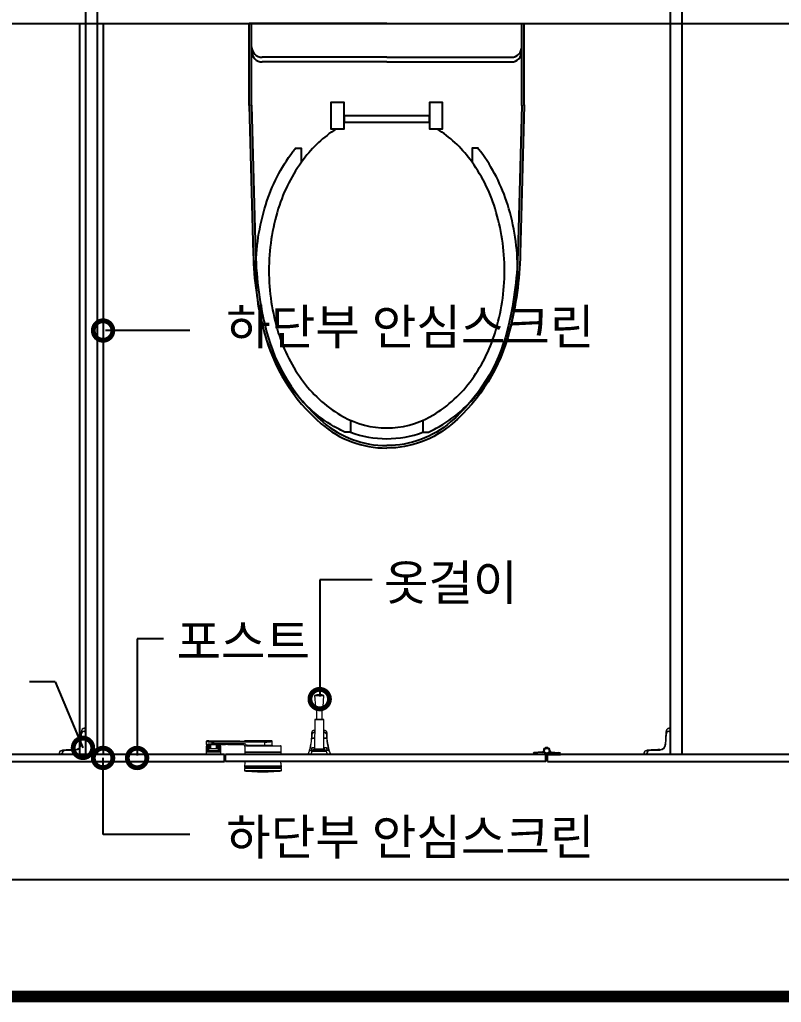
# Model space of a CAD drawing. Extents: x -256 to 8104, y -176 to 5714.
# Drawn here: x 3159 to 3810, y 2764 to 3604 of the extents above; entities that cross this region are included whole.
import ezdxf
from ezdxf.enums import TextEntityAlignment as Align

# ---------------------------------------------------------------- set-up
doc = ezdxf.new("R2010")
doc.units = 0
doc.header["$LTSCALE"] = 30
doc.layers.get('0').update_dxf_attribs({"linetype": 'CONTINUOUS'})
for name, color, linetype in [('0_toilet', 6, 'CONTINUOUS'), ('HAT', 8, 'CONTINUOUS'), ('경첩', 4, 'CONTINUOUS'), ('문자', 3, 'CONTINUOUS'), ('부자재', 4, 'CONTINUOUS'), ('옷걸이', 4, 'CONTINUOUS'), ('잠금쇠(회전형)', 4, 'CONTINUOUS'), ('치수', 1, 'CONTINUOUS'), ('해치', 8, 'CONTINUOUS')]:
    doc.layers.add(name, color=color, linetype=linetype)
doc.styles.add('돋움', font='malgun.ttf')

# ---------------------------------------------------------------- blocks, each defined once
blk = doc.blocks.new('_DOTSMALL')
at = {"color": 0, "linetype": 'ByBlock', "const_width": 0.5}
blk.add_lwpolyline([(-0.0625, 0, 1), (0.0625, 0, 1)], format="xyb", close=True, dxfattribs=at)
blk = doc.blocks.new('A$C63EC304E')
at = {"layer": '치수', "color": 1, "xscale": 2.5, "yscale": 2.5, "zscale": 2.5, "rotation": 234.3098741996962}
blk.add_blockref('_DOTSMALL', (0.312, 0.312), dxfattribs=at)
blk = doc.blocks.new('A$C2BC9653E')
at = {"layer": '치수', "xscale": 0.3333333333333333, "yscale": 0.3333333333333333, "zscale": 0.3333333333333333}
blk.add_blockref('A$C63EC304E', (0, 0), dxfattribs=at)
blk = doc.blocks.new('A$C7FC71301')
at = {"layer": '치수', "rotation": 180}
blk.add_blockref('A$C2BC9653E', (0.208, 0.208), dxfattribs=at)
blk = doc.blocks.new('A$C4A20372B')
at = {"layer": '치수'}
blk.add_blockref('A$C7FC71301', (0, 0), dxfattribs=at)
blk = doc.blocks.new('A$C566469F5')
at = {"layer": '치수'}
blk.add_blockref('A$C4A20372B', (0, 0), dxfattribs=at)
blk = doc.blocks.new('A$C7E317CD4')
at = {"layer": '해치', "xscale": 2, "yscale": 2, "zscale": 2}
blk.add_blockref('A$C566469F5', (0, 0), dxfattribs=at)
blk = doc.blocks.new('A$C601D7F27')
at = {"layer": '치수'}
blk.add_blockref('A$C7E317CD4', (0, 0), dxfattribs=at)
blk = doc.blocks.new('A$C38802C08')
at = {"layer": '치수'}
blk.add_blockref('A$C601D7F27', (0, 0), dxfattribs=at)
blk = doc.blocks.new('A$C10E41893')
at = {"layer": '부자재'}
for p, q in [((6.5, 0), (6.5, 196)), ((123.3, 196), (6.5, 196)), ((123.3, 192.5), (6.5, 192.5)), ((54.8, 0), (54.8, 177.5)), ((61.4, 0), (61.4, 177.5)), ((6.5, 0), (6.5, -196)), ((54.8, 0), (54.8, -177.5)), ((61.4, 0), (61.4, -177.5)), ((123.3, -192.5), (6.5, -192.5)), ((123.3, -196), (6.5, -196))]:
    blk.add_line(p, q, dxfattribs=at)
for points in [[(122.7, 196, -0.012538), (123.3, 196), (334.6, 190.3, -0.055395), (444.7, 175.1, -0.154276), (576.9, 93.3, -0.179504), (611.5, 0, -0.179504)], [(122.8, 192.5, -0.012538), (123.2, 192.5), (334.5, 186.8, -0.055395), (443.8, 171.7, -0.154276), (574.3, 91, -0.179504), (608, 0, -0.179504)], [(572, 51.4), (588.8, 51.4), (588.8, 59.6, 0.021185), (583.3, 70.7, 0.106084), (528.4, 133.7, 0.085733), (452.6, 172.4, 0.075373), (358.7, 186.6, 0.075373), (264.8, 172.4, 0.085733), (189, 133.7, 0.007337), (184.4, 130.1), (184.4, 122), (204.7, 122)], [(156.7, -72, 0.089162), (200.2, -118.7, 0.085733), (270.3, -154.5, 0.075373), (358.7, -167.9, 0.075373), (447.1, -154.5, 0.085733), (517.2, -118.7, 0.106084), (567, -61.6, 0.126931), (582.8, 0, 0.126931), (567, 61.6, 0.106084), (517.2, 118.7, 0.085733), (447.1, 154.5, 0.075373), (358.7, 167.9, 0.075373), (270.3, 154.5, 0.085733), (200.2, 118.7, 0.089162), (156.7, 72)], [(588.8, -51.4, 0.090214), (598.2, 0, 0.090214), (588.8, 51.4, 0.106084)], [(122.7, -196, 0.012538), (123.3, -196), (334.6, -190.3, 0.055395), (444.7, -175.1, 0.154276), (576.9, -93.3, 0.179504), (611.5, 0, 0.179504)], [(122.8, -192.5, 0.012538), (123.2, -192.5), (334.5, -186.8, 0.055395), (443.8, -171.7, 0.154276), (574.3, -91, 0.179504), (608, 0, 0.179504)], [(572, -51.4), (588.8, -51.4), (588.8, -59.6, -0.021185), (583.3, -70.7, -0.106084), (528.4, -133.7, -0.085733), (452.6, -172.4, -0.075373), (358.7, -186.6, -0.075373), (264.8, -172.4, -0.085733), (189, -133.7, -0.007337), (184.4, -130.1), (184.4, -122), (204.7, -122)]]:
    blk.add_lwpolyline(points, format="xyb", dxfattribs=at)
blk.add_lwpolyline([(138, -60.8), (119.3, -60.8), (119.3, -79.5), (156.7, -79.5), (156.7, -60.8), (138, -60.8), (147.3, -60.8), (147.3, 60.8), (138, 60.8), (156.7, 60.8), (156.7, 79.5), (119.3, 79.5), (119.3, 60.8), (138, 60.8), (138, -60.8), (119.3, -60.8)], dxfattribs=at)
for centre, start, end in [((39.8, 177.5), 0, 90), ((46.4, 177.5), 0, 90), ((39.8, -177.5), 270, 0), ((46.4, -177.5), 270, 0)]:
    blk.add_arc(centre, 15, start, end, dxfattribs=at)
blk = doc.blocks.new('AURA_01', base_point=(8321.48, 175.76))
blk.add_line((11041.71, 3776.82), (12541.71, 3776.82))
at = {"color": 2}
for p, q in [((11531.71, 3776.82), (11531.71, 3151.82)), ((11551.71, 3776.82), (11551.71, 3151.82))]:
    blk.add_line(p, q, dxfattribs=at)
at = {"color": 8}
blk.add_line((10805.64, 3045.01), (12768.23, 3045.01), dxfattribs=at)
at = {"color": 8, "const_width": 10}
blk.add_lwpolyline([(8368.92, 2945.01), (14153.46, 2945.01)], dxfattribs=at)
at = {"layer": '0_toilet'}
for p, q in [((11536.71, 3876.82), (11536.71, 3151.82)), ((11546.71, 3876.82), (11546.71, 3151.82)), ((12036.66, 3876.82), (12036.66, 3151.82)), ((12046.76, 3151.81), (12046.76, 3876.81)), ((11655.64, 3151.82), (11431.71, 3151.82)), ((11655.64, 3145.82), (11655.64, 3151.82)), ((11930.21, 3151.82), (11656.39, 3151.82)), ((11656.39, 3145.82), (11656.39, 3151.82)), ((11930.21, 3145.82), (11930.21, 3151.82)), ((12160.69, 3151.82), (11931.71, 3151.82)), ((11931.71, 3145.82), (11931.71, 3151.82)), ((11431.71, 3145.82), (11655.64, 3145.82)), ((11930.21, 3145.82), (11656.39, 3145.82)), ((11931.71, 3145.82), (12160.69, 3145.82))]:
    blk.add_line(p, q, dxfattribs=at)
at = {"layer": '경첩', "color": 4, "linetype": 'Continuous', "lineweight": 15}
for p, q in [((11533.11, 3169.58), (11532.69, 3160.61)), ((11532.75, 3167.27), (11532.72, 3166.6)), ((11532.75, 3167.27), (11532.99, 3167.03)), ((11532.77, 3167.61), (11533, 3167.37)), ((11532.92, 3170.99), (11532.8, 3168.29)), ((11532.8, 3168.29), (11533.04, 3168.05)), ((11532.92, 3170.99), (11533.16, 3170.75)), ((11532.94, 3160.59), (11533.36, 3169.57)), ((11533.03, 3171.58), (11533.2, 3171.42)), ((11533.23, 3172.08), (11533.11, 3169.58)), ((11533.41, 3170.62), (11533.48, 3172.07)), ((11535.46, 3171.82), (11535.46, 3171.92)), ((11535.46, 3171.92), (11536.71, 3171.92)), ((11535.46, 3171.82), (11535.46, 3171.57)), ((11536.71, 3171.82), (11535.46, 3171.82)), ((11535.46, 3171.57), (11536.71, 3171.57)), ((11535.57, 3174.07), (11535.57, 3174.32)), ((11536.71, 3174.32), (11535.57, 3174.32)), ((11535.57, 3174.07), (11536.71, 3174.07)), ((11536.71, 3174.07), (11536.71, 3174.32)), ((11536.71, 3171.92), (11536.71, 3174.07)), ((11536.71, 3171.57), (11536.71, 3171.82)), ((11536.71, 3171.57), (11536.71, 3153.32)), ((12033.06, 3169.58), (12032.64, 3160.61)), ((12032.7, 3167.27), (12032.67, 3166.6)), ((12032.7, 3167.27), (12032.94, 3167.03)), ((12032.72, 3167.61), (12032.95, 3167.37)), ((12032.87, 3170.99), (12032.75, 3168.29)), ((12032.75, 3168.29), (12032.99, 3168.05)), ((12032.87, 3170.99), (12033.11, 3170.75)), ((12032.89, 3160.59), (12033.31, 3169.57)), ((12032.98, 3171.58), (12033.15, 3171.42)), ((12033.18, 3172.08), (12033.06, 3169.58)), ((12033.36, 3170.62), (12033.43, 3172.07)), ((12035.41, 3171.82), (12035.41, 3171.92)), ((12035.41, 3171.92), (12036.66, 3171.92)), ((12035.41, 3171.82), (12035.41, 3171.57)), ((12036.66, 3171.82), (12035.41, 3171.82)), ((12035.41, 3171.57), (12036.66, 3171.57)), ((12035.52, 3174.07), (12035.52, 3174.32)), ((12036.66, 3174.32), (12035.52, 3174.32)), ((12035.52, 3174.07), (12036.66, 3174.07)), ((12036.66, 3174.07), (12036.66, 3174.32)), ((12036.66, 3171.92), (12036.66, 3174.07)), ((12036.66, 3171.57), (12036.66, 3171.82)), ((12036.66, 3171.57), (12036.66, 3153.32)), ((11531.88, 3158.6), (11532.06, 3158.41)), ((11532, 3158.83), (11532.18, 3158.65)), ((11532.16, 3159.23), (11532.36, 3159.04)), ((11532.52, 3159.55), (11532.31, 3159.76)), ((11532.32, 3159.76), (11532.52, 3159.55)), ((11532.39, 3160.13), (11532.6, 3159.91)), ((11532.42, 3160.35), (11532.64, 3160.13)), ((11532.47, 3161.26), (11532.44, 3160.62)), ((11532.49, 3161.7), (11532.47, 3161.36)), ((11532.47, 3161.36), (11532.71, 3161.13)), ((11532.47, 3161.36), (11532.47, 3161.26)), ((11532.47, 3161.26), (11532.71, 3161.03)), ((11532.54, 3162.72), (11532.49, 3161.8)), ((11532.49, 3161.8), (11532.73, 3161.56)), ((11532.49, 3161.8), (11532.49, 3161.7)), ((11532.49, 3161.7), (11532.73, 3161.46)), ((11532.54, 3162.72), (11532.77, 3162.48)), ((11532.57, 3163.38), (11532.55, 3162.96)), ((11532.55, 3162.96), (11532.79, 3162.72)), ((11532.7, 3166.26), (11532.57, 3163.39)), ((11532.57, 3163.39), (11532.81, 3163.15)), ((11532.57, 3163.38), (11532.81, 3163.14)), ((11532.7, 3166.26), (11532.94, 3166.02)), ((11532.72, 3166.6), (11532.96, 3166.36)), ((12031.83, 3158.6), (12032.01, 3158.41)), ((12031.95, 3158.83), (12032.13, 3158.65)), ((12032.11, 3159.23), (12032.31, 3159.04)), ((12032.47, 3159.55), (12032.26, 3159.76)), ((12032.27, 3159.76), (12032.47, 3159.55)), ((12032.34, 3160.13), (12032.55, 3159.91)), ((12032.37, 3160.35), (12032.59, 3160.13)), ((12032.42, 3161.26), (12032.39, 3160.62)), ((12032.44, 3161.7), (12032.42, 3161.36)), ((12032.42, 3161.36), (12032.66, 3161.13)), ((12032.42, 3161.36), (12032.42, 3161.26)), ((12032.42, 3161.26), (12032.66, 3161.03)), ((12032.49, 3162.72), (12032.44, 3161.8)), ((12032.44, 3161.8), (12032.68, 3161.56)), ((12032.44, 3161.8), (12032.44, 3161.7)), ((12032.44, 3161.7), (12032.68, 3161.46)), ((12032.49, 3162.72), (12032.72, 3162.48)), ((12032.52, 3163.38), (12032.5, 3162.96)), ((12032.5, 3162.96), (12032.74, 3162.72)), ((12032.65, 3166.26), (12032.52, 3163.39)), ((12032.52, 3163.39), (12032.76, 3163.15)), ((12032.52, 3163.38), (12032.76, 3163.14)), ((12032.65, 3166.26), (12032.89, 3166.02)), ((12032.67, 3166.6), (12032.91, 3166.36)), ((11514.46, 3152.96), (11514.21, 3152.96)), ((11514.21, 3152.96), (11514.21, 3151.82)), ((11514.21, 3151.82), (11514.46, 3151.82)), ((11514.46, 3151.82), (11514.46, 3152.96)), ((11514.46, 3151.82), (11516.61, 3151.82)), ((11518.95, 3155.42), (11516.45, 3155.31)), ((11516.47, 3155.06), (11517.91, 3155.12)), ((11516.61, 3151.82), (11516.61, 3153.07)), ((11516.61, 3153.07), (11516.71, 3153.07)), ((11516.71, 3153.08), (11516.96, 3153.08)), ((11516.71, 3153.08), (11516.71, 3151.82)), ((11516.71, 3151.82), (11516.96, 3151.82)), ((11516.95, 3155.5), (11517.03, 3155.58)), ((11516.95, 3155.5), (11517.11, 3155.34)), ((11516.96, 3151.82), (11516.96, 3153.08)), ((11535.21, 3151.82), (11516.96, 3151.82)), ((11520.25, 3155.73), (11517.03, 3155.58)), ((11527.93, 3155.85), (11518.95, 3155.42)), ((11518.97, 3155.17), (11527.94, 3155.6)), ((11520.25, 3155.73), (11520.49, 3155.5)), ((11520.92, 3155.77), (11521.16, 3155.53)), ((11521.26, 3155.78), (11521.5, 3155.54)), ((11524.64, 3155.94), (11521.93, 3155.81)), ((11521.93, 3155.81), (11522.17, 3155.58)), ((11524.64, 3155.94), (11524.87, 3155.7)), ((11525.31, 3155.97), (11525.55, 3155.73)), ((11525.65, 3155.99), (11525.89, 3155.75)), ((11527.67, 3156.08), (11526.32, 3156.02)), ((11526.32, 3156.02), (11526.56, 3155.78)), ((11527.91, 3156.1), (11527.67, 3156.08)), ((11527.67, 3156.08), (11527.91, 3155.85)), ((11528.92, 3156.25), (11529.12, 3156.05)), ((11529.45, 3156.43), (11529.64, 3156.24)), ((11529.7, 3156.54), (11529.89, 3156.35)), ((11530.16, 3156.78), (11530.34, 3156.6)), ((11530.37, 3156.92), (11530.55, 3156.74)), ((11531.46, 3157.95), (11531.64, 3157.78)), ((11531.61, 3158.16), (11531.79, 3157.98)), ((12014.41, 3152.96), (12014.16, 3152.96)), ((12014.16, 3152.96), (12014.16, 3151.82)), ((12014.16, 3151.82), (12014.41, 3151.82)), ((12014.41, 3151.82), (12014.41, 3152.96)), ((12014.41, 3151.82), (12016.56, 3151.82)), ((12018.9, 3155.42), (12016.4, 3155.31)), ((12016.42, 3155.06), (12017.86, 3155.12)), ((12016.56, 3151.82), (12016.56, 3153.07)), ((12016.56, 3153.07), (12016.66, 3153.07)), ((12016.66, 3153.08), (12016.91, 3153.08)), ((12016.66, 3153.08), (12016.66, 3151.82)), ((12016.66, 3151.82), (12016.91, 3151.82)), ((12016.9, 3155.5), (12016.98, 3155.58)), ((12016.9, 3155.5), (12017.06, 3155.34)), ((12016.91, 3151.82), (12016.91, 3153.08)), ((12035.16, 3151.82), (12016.91, 3151.82)), ((12020.2, 3155.73), (12016.98, 3155.58)), ((12027.88, 3155.85), (12018.9, 3155.42)), ((12018.92, 3155.17), (12027.89, 3155.6)), ((12020.2, 3155.73), (12020.44, 3155.5)), ((12020.87, 3155.77), (12021.11, 3155.53)), ((12021.21, 3155.78), (12021.45, 3155.54)), ((12024.59, 3155.94), (12021.88, 3155.81)), ((12021.88, 3155.81), (12022.12, 3155.58)), ((12024.59, 3155.94), (12024.82, 3155.7)), ((12025.26, 3155.97), (12025.5, 3155.73)), ((12025.6, 3155.99), (12025.84, 3155.75)), ((12027.62, 3156.08), (12026.27, 3156.02)), ((12026.27, 3156.02), (12026.51, 3155.78)), ((12027.86, 3156.1), (12027.62, 3156.08)), ((12027.62, 3156.08), (12027.86, 3155.85)), ((12028.87, 3156.25), (12029.07, 3156.05)), ((12029.4, 3156.43), (12029.59, 3156.24)), ((12029.65, 3156.54), (12029.84, 3156.35)), ((12030.11, 3156.78), (12030.29, 3156.6)), ((12030.32, 3156.92), (12030.5, 3156.74)), ((12031.41, 3157.95), (12031.59, 3157.78)), ((12031.56, 3158.16), (12031.74, 3157.98))]:
    blk.add_line(p, q, dxfattribs=at)
at = {"layer": '경첩', "color": 4, "linetype": 'Continuous', "lineweight": 15, "flags": 128}
for points in [[(11532.8, 3168.29), (11532.79, 3168.15), (11532.79, 3168.03), (11532.78, 3167.91), (11532.77, 3167.81), (11532.77, 3167.72), (11532.77, 3167.66), (11532.77, 3167.62), (11532.77, 3167.61)], [(11532.95, 3171.5), (11532.94, 3171.39), (11532.94, 3171.27), (11532.93, 3171.13), (11532.92, 3170.99)], [(11532.95, 3171.5), (11532.97, 3171.52), (11532.99, 3171.53), (11533, 3171.55), (11533.01, 3171.56), (11533.02, 3171.57), (11533.03, 3171.58), (11533.03, 3171.58), (11533.03, 3171.58)], [(11533.11, 3169.58), (11533.11, 3169.58), (11533.13, 3169.58), (11533.15, 3169.58), (11533.18, 3169.58), (11533.22, 3169.57), (11533.26, 3169.57), (11533.31, 3169.57), (11533.36, 3169.57)], [(11533.48, 3172.07), (11533.43, 3172.07), (11533.38, 3172.07), (11533.34, 3172.07), (11533.3, 3172.08), (11533.27, 3172.08), (11533.25, 3172.08), (11533.23, 3172.08), (11533.23, 3172.08)], [(12032.75, 3168.29), (12032.74, 3168.15), (12032.74, 3168.03), (12032.73, 3167.91), (12032.72, 3167.81), (12032.72, 3167.72), (12032.72, 3167.66), (12032.72, 3167.62), (12032.72, 3167.61)], [(12032.9, 3171.5), (12032.89, 3171.39), (12032.89, 3171.27), (12032.88, 3171.13), (12032.87, 3170.99)], [(12032.9, 3171.5), (12032.92, 3171.52), (12032.94, 3171.53), (12032.95, 3171.55), (12032.96, 3171.56), (12032.97, 3171.57), (12032.98, 3171.58), (12032.98, 3171.58), (12032.98, 3171.58)], [(12033.06, 3169.58), (12033.06, 3169.58), (12033.08, 3169.58), (12033.1, 3169.58), (12033.13, 3169.58), (12033.17, 3169.57), (12033.21, 3169.57), (12033.26, 3169.57), (12033.31, 3169.57)], [(12033.43, 3172.07), (12033.38, 3172.07), (12033.33, 3172.07), (12033.29, 3172.07), (12033.25, 3172.08), (12033.22, 3172.08), (12033.2, 3172.08), (12033.18, 3172.08), (12033.18, 3172.08)], [(11532.32, 3159.76), (11532.32, 3159.76), (11532.32, 3159.76)], [(11532.42, 3160.35), (11532.4, 3160.19), (11532.39, 3160.13)], [(11532.55, 3162.96), (11532.54, 3162.89), (11532.54, 3162.81), (11532.54, 3162.72)], [(11532.57, 3163.39), (11532.57, 3163.39), (11532.57, 3163.38)], [(11532.69, 3160.61), (11532.69, 3160.61), (11532.7, 3160.6), (11532.73, 3160.6), (11532.76, 3160.6), (11532.8, 3160.6), (11532.84, 3160.6), (11532.89, 3160.6), (11532.94, 3160.59)], [(12032.27, 3159.76), (12032.27, 3159.76), (12032.27, 3159.76)], [(12032.37, 3160.35), (12032.35, 3160.19), (12032.34, 3160.13)], [(12032.5, 3162.96), (12032.49, 3162.89), (12032.49, 3162.81), (12032.49, 3162.72)], [(12032.52, 3163.39), (12032.52, 3163.39), (12032.52, 3163.38)], [(12032.64, 3160.61), (12032.64, 3160.61), (12032.65, 3160.6), (12032.68, 3160.6), (12032.71, 3160.6), (12032.75, 3160.6), (12032.79, 3160.6), (12032.84, 3160.6), (12032.89, 3160.59)], [(11516.47, 3155.06), (11516.46, 3155.1), (11516.46, 3155.15), (11516.46, 3155.19), (11516.46, 3155.23), (11516.46, 3155.26), (11516.45, 3155.29), (11516.45, 3155.3), (11516.45, 3155.31)], [(11518.95, 3155.42), (11518.95, 3155.42), (11518.95, 3155.4), (11518.96, 3155.38), (11518.96, 3155.35), (11518.96, 3155.31), (11518.96, 3155.27), (11518.96, 3155.22), (11518.97, 3155.17)], [(11520.92, 3155.77), (11520.91, 3155.77), (11520.87, 3155.76), (11520.81, 3155.76), (11520.72, 3155.76), (11520.62, 3155.75), (11520.5, 3155.75), (11520.38, 3155.74), (11520.25, 3155.73)], [(11521.93, 3155.81), (11521.82, 3155.81), (11521.7, 3155.8), (11521.6, 3155.8), (11521.5, 3155.79), (11521.42, 3155.79), (11521.35, 3155.79), (11521.3, 3155.78), (11521.27, 3155.78), (11521.26, 3155.78)], [(11525.31, 3155.97), (11525.3, 3155.97), (11525.26, 3155.97), (11525.2, 3155.97), (11525.11, 3155.96), (11525.01, 3155.96), (11524.89, 3155.95), (11524.77, 3155.95), (11524.64, 3155.94)], [(11526.32, 3156.02), (11526.19, 3156.01), (11526.07, 3156.01), (11525.95, 3156), (11525.85, 3156), (11525.76, 3155.99), (11525.7, 3155.99), (11525.66, 3155.99), (11525.65, 3155.99)], [(11527.93, 3155.85), (11527.93, 3155.84), (11527.93, 3155.83), (11527.93, 3155.8), (11527.93, 3155.77), (11527.93, 3155.74), (11527.93, 3155.69), (11527.94, 3155.65), (11527.94, 3155.6)], [(12016.42, 3155.06), (12016.41, 3155.1), (12016.41, 3155.15), (12016.41, 3155.19), (12016.41, 3155.23), (12016.41, 3155.26), (12016.4, 3155.29), (12016.4, 3155.3), (12016.4, 3155.31)], [(12018.9, 3155.42), (12018.9, 3155.42), (12018.9, 3155.4), (12018.91, 3155.38), (12018.91, 3155.35), (12018.91, 3155.31), (12018.91, 3155.27), (12018.91, 3155.22), (12018.92, 3155.17)], [(12020.87, 3155.77), (12020.86, 3155.77), (12020.82, 3155.76), (12020.76, 3155.76), (12020.67, 3155.76), (12020.57, 3155.75), (12020.45, 3155.75), (12020.33, 3155.74), (12020.2, 3155.73)], [(12021.88, 3155.81), (12021.77, 3155.81), (12021.65, 3155.8), (12021.55, 3155.8), (12021.45, 3155.79), (12021.37, 3155.79), (12021.3, 3155.79), (12021.25, 3155.78), (12021.22, 3155.78), (12021.21, 3155.78)], [(12025.26, 3155.97), (12025.25, 3155.97), (12025.21, 3155.97), (12025.15, 3155.97), (12025.06, 3155.96), (12024.96, 3155.96), (12024.84, 3155.95), (12024.72, 3155.95), (12024.59, 3155.94)], [(12026.27, 3156.02), (12026.14, 3156.01), (12026.02, 3156.01), (12025.9, 3156), (12025.8, 3156), (12025.71, 3155.99), (12025.65, 3155.99), (12025.61, 3155.99), (12025.6, 3155.99)], [(12027.88, 3155.85), (12027.88, 3155.84), (12027.88, 3155.83), (12027.88, 3155.8), (12027.88, 3155.77), (12027.88, 3155.74), (12027.88, 3155.69), (12027.89, 3155.65), (12027.89, 3155.6)]]:
    blk.add_lwpolyline(points, dxfattribs=at)
at = {"layer": '경첩', "color": 4, "linetype": 'Continuous', "lineweight": 15}
for centre, radius, start, end in [((11535.46, 3169.47), 2.35, 90, 177.30166), ((11535.57, 3171.97), 2.35, 90, 177.30166), ((11535.46, 3169.47), 2.1, 90, 177.30166), ((11535.57, 3171.97), 2.1, 90, 177.30166), ((12035.41, 3169.47), 2.35, 90, 177.30166), ((12035.52, 3171.97), 2.35, 90, 177.30166), ((12035.41, 3169.47), 2.1, 90, 177.30166), ((12035.52, 3171.97), 2.1, 90, 177.30166), ((11527.69, 3160.84), 5, 272.69834, 357.30166), ((11527.69, 3160.84), 5.25, 272.69834, 357.30166), ((11527.69, 3160.84), 4.75, 325.61511, 331.82645), ((11527.69, 3160.84), 4.75, 335.00519, 340.23398), ((11527.69, 3160.84), 4.75, 340.23398, 346.75686), ((11527.69, 3160.84), 4.75, 346.83767, 351.3944), ((11527.69, 3160.84), 4.75, 354.09118, 357.30166), ((12027.64, 3160.84), 5, 272.69834, 357.30166), ((12027.64, 3160.84), 5.25, 272.69834, 357.30166), ((12027.64, 3160.84), 4.75, 325.61511, 331.82645), ((12027.64, 3160.84), 4.75, 335.00519, 340.23398), ((12027.64, 3160.84), 4.75, 340.23398, 346.75686), ((12027.64, 3160.84), 4.75, 346.83767, 351.3944), ((12027.64, 3160.84), 4.75, 354.09118, 357.30166), ((11516.56, 3152.96), 2.35, 92.69834, 180), ((11516.56, 3152.96), 2.1, 92.69834, 180), ((11519.06, 3153.08), 2.35, 92.69834, 180), ((11519.06, 3153.08), 2.1, 92.69834, 180), ((11527.69, 3160.84), 4.75, 272.69834, 285), ((11527.69, 3160.84), 4.75, 284.99982, 291.75061), ((11527.69, 3160.84), 4.75, 294.99481, 301.29977), ((11527.69, 3160.84), 4.75, 301.29911, 304.38581), ((11527.69, 3160.84), 4.75, 304.38489, 322.56084), ((11527.69, 3160.84), 4.75, 322.56123, 325.61449), ((11535.21, 3153.32), 1.5, 270, 0), ((12016.51, 3152.96), 2.35, 92.69834, 180), ((12016.51, 3152.96), 2.1, 92.69834, 180), ((12019.01, 3153.08), 2.35, 92.69834, 180), ((12019.01, 3153.08), 2.1, 92.69834, 180), ((12027.64, 3160.84), 4.75, 272.69834, 285), ((12027.64, 3160.84), 4.75, 284.99982, 291.75061), ((12027.64, 3160.84), 4.75, 294.99481, 301.29977), ((12027.64, 3160.84), 4.75, 301.29911, 304.38581), ((12027.64, 3160.84), 4.75, 304.38489, 322.56084), ((12027.64, 3160.84), 4.75, 322.56123, 325.61449), ((12035.16, 3153.32), 1.5, 270, 0)]:
    blk.add_arc(centre, radius, start, end, dxfattribs=at)
at = {"layer": '부자재'}
for p, q in [((11919.52, 3152.74), (11919.52, 3151.82)), ((11930.18, 3151.82), (11919.52, 3151.82)), ((11927.27, 3153.9), (11920.07, 3153.4)), ((11920.77, 3152.91), (11920.77, 3151.82)), ((11930.98, 3152.37), (11930.98, 3151.57)), ((11931.23, 3151.57), (11930.98, 3151.57)), ((11931.23, 3152.37), (11931.23, 3151.57)), ((11931.7, 3151.86), (11931.7, 3151.82)), ((11931.7, 3151.82), (11942.69, 3151.82)), ((11933.98, 3153.98), (11942.14, 3153.4)), ((11941.44, 3152.91), (11941.44, 3151.82)), ((11942.69, 3152.74), (11942.69, 3151.82))]:
    blk.add_line(p, q, dxfattribs=at)
at = {"layer": '부자재', "color": 1}
blk.add_circle((11931.11, 3155.03), 2.34, dxfattribs=at)
at = {"layer": '부자재'}
for centre, radius, start, end in [((11920.22, 3152.72), 0.7, 101.7765, 181.67124), ((11921.63, 3152.67), 0.884, 113.40773, 164.5497), ((11927.2, 3155.2), 1.29, 272.92313, 352.47243), ((11931.11, 3155.03), 2.62, 270, 180), ((11931.47, 3150.79), 1.65, 102.52675, 141.54753), ((11930.75, 3150.79), 1.65, 43.10029, 77.47325), ((11931.2, 3154.68), 2.86, 280.08401, 345.97919), ((11935.02, 3155.2), 1.29, 187.52757, 267.07687), ((11940.59, 3152.67), 0.884, 15.4503, 67.30044), ((11942, 3152.72), 0.7, 358.32876, 78.2235)]:
    blk.add_arc(centre, radius, start, end, dxfattribs=at)
at = {"layer": '옷걸이', "lineweight": 15}
for p, q in [((11732.6, 3202.25), (11733.35, 3192.75)), ((11732.6, 3202.25), (11740.6, 3202.25)), ((11739.85, 3192.75), (11740.6, 3202.25)), ((11733.35, 3192.75), (11739.85, 3192.75)), ((11734.1, 3192.75), (11734.1, 3181.9)), ((11739.1, 3181.9), (11739.1, 3192.75)), ((11732.85, 3181.66), (11732.63, 3156.4)), ((11740.35, 3181.66), (11732.85, 3181.66)), ((11733.1, 3181.9), (11736.6, 3181.9)), ((11736.6, 3181.9), (11740.1, 3181.9)), ((11740.57, 3156.4), (11740.35, 3181.66)), ((11732.77, 3172.54), (11732.67, 3172.54)), ((11732.67, 3172.54), (11732.67, 3172.45)), ((11732.77, 3172.45), (11732.67, 3172.45)), ((11732.68, 3170.92), (11732.68, 3170.56)), ((11732.68, 3170.92), (11732.76, 3170.92)), ((11732.75, 3170.56), (11732.68, 3170.56)), ((11740.53, 3172.54), (11740.43, 3172.54)), ((11740.53, 3172.45), (11740.43, 3172.45)), ((11740.44, 3170.92), (11740.52, 3170.92)), ((11740.52, 3170.56), (11740.45, 3170.56)), ((11740.52, 3170.92), (11740.52, 3170.56)), ((11740.53, 3172.54), (11740.53, 3172.45)), ((11732.71, 3165.44), (11730.26, 3165.44)), ((11730.33, 3166.2), (11732.72, 3166.2)), ((11740.48, 3166.2), (11742.87, 3166.2)), ((11742.94, 3165.44), (11740.49, 3165.44)), ((11727.1, 3151.9), (11727.94, 3154.47)), ((11729.48, 3151.9), (11727.1, 3151.9)), ((11727.94, 3154.47), (11727.95, 3154.48)), ((11727.95, 3154.48), (11727.95, 3154.48)), ((11728.93, 3155.27), (11728.82, 3155.24)), ((11728.9, 3155.16), (11728.89, 3155.16)), ((11744.31, 3155.16), (11728.9, 3155.16)), ((11730.34, 3157.31), (11728.91, 3157.31)), ((11730.34, 3157.29), (11728.91, 3157.29)), ((11730.31, 3154.45), (11729.48, 3151.9)), ((11743.73, 3151.9), (11729.48, 3151.9)), ((11730.28, 3156.75), (11730.35, 3157.33)), ((11730.31, 3154.45), (11730.31, 3155.14)), ((11730.31, 3155.14), (11742.89, 3155.14)), ((11742.89, 3154.45), (11730.31, 3154.45)), ((11741.38, 3156.4), (11731.83, 3156.4)), ((11742.86, 3157.33), (11742.92, 3156.77)), ((11744.29, 3157.31), (11742.86, 3157.31)), ((11744.29, 3157.29), (11742.86, 3157.29)), ((11742.89, 3154.45), (11742.89, 3155.14)), ((11743.73, 3151.9), (11742.89, 3154.45)), ((11746.1, 3151.9), (11743.73, 3151.9)), ((11744.37, 3155.24), (11744.27, 3155.27)), ((11744.31, 3155.16), (11744.31, 3155.16)), ((11744.42, 3155.23), (11744.33, 3155.26)), ((11745.25, 3154.48), (11745.26, 3154.48)), ((11745.26, 3154.48), (11745.26, 3154.47)), ((11745.26, 3154.47), (11746.1, 3151.9))]:
    blk.add_line(p, q, dxfattribs=at)
at = {"layer": '옷걸이', "lineweight": 15, "flags": 128}
for points in [[(11732.67, 3172.54), (11732.62, 3172.54), (11732.29, 3172.52), (11731.96, 3172.47), (11731.64, 3172.39), (11731.35, 3172.28), (11731.07, 3172.15), (11730.83, 3171.99), (11730.61, 3171.81), (11730.44, 3171.61), (11730.3, 3171.39), (11730.21, 3171.16), (11730.17, 3170.93), (11730.18, 3170.89)], [(11732.67, 3172.45), (11732.25, 3172.42), (11731.84, 3172.36), (11731.46, 3172.24), (11731.11, 3172.09), (11730.8, 3171.91), (11730.55, 3171.69), (11730.36, 3171.45), (11730.23, 3171.19), (11730.17, 3170.87), (11730.17, 3170.82)], [(11730.18, 3169.32), (11730.22, 3169.59), (11730.33, 3169.85), (11730.5, 3170.09), (11730.74, 3170.32), (11731.03, 3170.51), (11731.37, 3170.68), (11731.74, 3170.8), (11732.14, 3170.88), (11732.68, 3170.92)], [(11732.68, 3170.56), (11732.2, 3170.53), (11731.84, 3170.46), (11731.5, 3170.35), (11731.19, 3170.2), (11730.93, 3170.03), (11730.72, 3169.82), (11730.56, 3169.6), (11730.47, 3169.37), (11730.43, 3169.12)], [(11740.52, 3170.92), (11740.94, 3170.89), (11741.35, 3170.83), (11741.73, 3170.71), (11742.08, 3170.56), (11742.39, 3170.38), (11742.64, 3170.16), (11742.83, 3169.92), (11742.96, 3169.66), (11743.02, 3169.32)], [(11742.77, 3169.12), (11742.71, 3169.43), (11742.6, 3169.67), (11742.43, 3169.88), (11742.2, 3170.08), (11741.92, 3170.25), (11741.61, 3170.38), (11741.26, 3170.48), (11740.9, 3170.54), (11740.52, 3170.56)], [(11743.03, 3170.82), (11743.03, 3170.83), (11743.01, 3171.06), (11742.94, 3171.28), (11742.84, 3171.5), (11742.69, 3171.7), (11742.5, 3171.89), (11742.28, 3172.06), (11742.03, 3172.2), (11741.74, 3172.33), (11741.44, 3172.42), (11741.12, 3172.49), (11740.79, 3172.53), (11740.53, 3172.53)], [(11743.03, 3170.82), (11743, 3171.09), (11742.9, 3171.35), (11742.73, 3171.6), (11742.5, 3171.82), (11742.22, 3172.02), (11741.88, 3172.19), (11741.51, 3172.32), (11741.11, 3172.4), (11740.61, 3172.45), (11740.53, 3172.45)], [(11730.01, 3165.46), (11730.02, 3165.46), (11730.03, 3165.46), (11730.06, 3165.45), (11730.09, 3165.45), (11730.13, 3165.45), (11730.17, 3165.44), (11730.22, 3165.44), (11730.26, 3165.44)], [(11743.19, 3165.46), (11743.18, 3165.46), (11743.17, 3165.46), (11743.14, 3165.45), (11743.11, 3165.45), (11743.08, 3165.45), (11743.03, 3165.44), (11742.99, 3165.44), (11742.94, 3165.44)], [(11728.67, 3157.11), (11728.67, 3157.12), (11728.67, 3157.11)], [(11728.87, 3155.26), (11728.81, 3155.25), (11728.77, 3155.23)], [(11728.87, 3155.26), (11728.88, 3155.27), (11728.93, 3155.27)], [(11728.93, 3155.27), (11728.9, 3155.19), (11728.9, 3155.16)], [(11728.91, 3157.3), (11728.91, 3157.31), (11728.91, 3157.29)], [(11731.11, 3155.2), (11730.69, 3155.21), (11730.45, 3155.24), (11730.37, 3155.27), (11730.47, 3155.31), (11730.75, 3155.35), (11730.86, 3155.36)], [(11732.64, 3157.69), (11732.04, 3157.67), (11730.77, 3157.62)], [(11742.43, 3157.62), (11740.85, 3157.68), (11740.56, 3157.69)], [(11742.34, 3155.36), (11742.62, 3155.33), (11742.81, 3155.29), (11742.81, 3155.25), (11742.64, 3155.23), (11742.31, 3155.2), (11741.85, 3155.19)], [(11744.31, 3155.16), (11744.3, 3155.19), (11744.27, 3155.27)], [(11744.33, 3155.26), (11744.32, 3155.27), (11744.27, 3155.27)]]:
    blk.add_lwpolyline(points, dxfattribs=at)
at = {"layer": '옷걸이', "lineweight": 15}
for centre, radius, start, end in [((11736.6, 3191.96), 11.04, 68.76069, 111.23931), ((11733.1, 3181.65), 0.25, 90, 179.5), ((11740.1, 3181.65), 0.25, 0.5, 90), ((11677.42, 3169.68), 52.77, 356.45107, 359.60958), ((11677.42, 3169.68), 52.77, 359.60958, 1.23689), ((11730.41, 3169.35), 0.227, 188.20874, 276.39203), ((11677.42, 3169.49), 53.02, 356.45107, 359.60958), ((11677.42, 3171.28), 55.27, 359.61891, 1.20733), ((11795.78, 3171.28), 55.27, 178.79267, 180.38109), ((11742.79, 3169.35), 0.227, 263.60797, 351.79126), ((11795.78, 3169.49), 53.02, 180.39042, 183.54893), ((11795.78, 3169.68), 52.77, 178.76311, 180.39042), ((11795.78, 3169.68), 52.77, 180.39042, 183.54893), ((11677.42, 3169.68), 52.77, 346.23171, 355.4136), ((11677.42, 3169.68), 53.02, 346.50971, 355.4136), ((11677.42, 3169.68), 52.77, 355.41362, 356.45105), ((11730.31, 3166.43), 0.23, 185.45744, 275.18876), ((11696.36, 3168.84), 34.07, 354.27357, 355.56682), ((11742.89, 3166.43), 0.23, 264.81124, 354.54256), ((11776.84, 3168.84), 34.08, 184.43326, 185.72635), ((11795.78, 3169.68), 53.02, 184.5864, 193.49029), ((11795.78, 3169.68), 52.76, 183.54888, 184.58645), ((11795.78, 3169.68), 52.77, 184.5864, 193.76829), ((11728.89, 3154.16), 1, 89.99372, 161.80813), ((11678.66, 3169.34), 51.47, 343.23764, 346.25768), ((11729.05, 3154.09), 1.17, 101.39698, 160.6752), ((11679.06, 3169.5), 51.33, 343.52264, 346.23766), ((11728.91, 3157.06), 0.25, 90.27283, 166.23947), ((11728.9, 3157.05), 0.247, 89.25852, 165.91582), ((11728.49, 3157.04), 1.81, 282.06066, 352.51429), ((11728.36, 3157.44), 2.24, 284.82654, 3.59318), ((11730.59, 3157.33), 0.248, 89.5881, 179.72305), ((11730.7, 3157.25), 0.376, 79.93932, 150.54556), ((11730.74, 3157.31), 0.307, 84.77864, 118.98165), ((11730.43, 3156.73), 1.43, 284.10574, 346.92454), ((11736.73, 3556.29), 401.13, 269.19679, 270.73159), ((11742.77, 3156.73), 1.44, 193.11861, 255.96551), ((11742.46, 3157.35), 0.271, 58.63439, 97.60531), ((11742.49, 3157.22), 0.4, 32.00917, 97.80826), ((11744.84, 3157.44), 2.24, 176.39085, 255.18943), ((11742.61, 3157.33), 0.248, 0.27695, 90.4119), ((11744.7, 3157.03), 1.8, 186.78644, 258.2605), ((11744.29, 3157.06), 0.25, 13.76166, 89.45314), ((11744.3, 3157.05), 0.247, 14.08418, 90.74148), ((11793.98, 3169.46), 51.15, 193.75841, 196.46904), ((11744.31, 3154.16), 1, 18.19187, 90.00628), ((11744.16, 3154.1), 1.16, 19.29372, 79.39421), ((11794.77, 3169.4), 51.71, 193.74931, 196.75644)]:
    blk.add_arc(centre, radius, start, end, dxfattribs=at)
at = {"layer": '잠금쇠(회전형)', "linetype": 'Continuous', "lineweight": 15}
for p, q in [((11639.89, 3162.92), (11639.89, 3160.42)), ((11639.89, 3160.42), (11643.16, 3160.42)), ((11639.89, 3158.82), (11639.89, 3151.82)), ((11640.29, 3158.82), (11639.89, 3158.82)), ((11640.29, 3153.82), (11640.29, 3158.82)), ((11640.29, 3158.82), (11640.76, 3158.82)), ((11642.23, 3163.42), (11640.39, 3163.42)), ((11640.39, 3159.32), (11640.76, 3159.32)), ((11640.76, 3158.82), (11640.76, 3159.32)), ((11640.76, 3159.32), (11642.64, 3159.32)), ((11640.76, 3158.82), (11640.76, 3154.28)), ((11642.64, 3158.82), (11640.76, 3158.82)), ((11642.64, 3158.82), (11642.64, 3159.32)), ((11642.64, 3159.32), (11643.64, 3159.32)), ((11642.64, 3158.32), (11642.64, 3158.82)), ((11643.14, 3158.82), (11642.64, 3158.82)), ((11643.14, 3158.82), (11643.14, 3158.32)), ((11643.64, 3158.82), (11643.14, 3158.82)), ((11643.16, 3160.42), (11643.16, 3160.42)), ((11643.64, 3159.92), (11643.64, 3157.07)), ((11668.64, 3163.22), (11646.14, 3163.22)), ((11668.64, 3163.22), (11646.14, 3163.22)), ((11646.14, 3163.22), (11646.14, 3163.22)), ((11646.14, 3162.98), (11690.14, 3162.98)), ((11646.14, 3162.49), (11646.14, 3162.98)), ((11646.14, 3162.49), (11646.14, 3160.92)), ((11690.14, 3162.49), (11646.14, 3162.49)), ((11672.59, 3160.92), (11646.14, 3160.92)), ((11648.64, 3157.07), (11648.64, 3159.92)), ((11648.64, 3159.32), (11649.64, 3159.32)), ((11649.14, 3158.82), (11648.64, 3158.82)), ((11649.14, 3160.42), (11656.4, 3160.42)), ((11649.64, 3158.82), (11649.14, 3158.82)), ((11649.14, 3158.32), (11649.14, 3158.82)), ((11649.64, 3159.32), (11649.64, 3158.82)), ((11649.64, 3159.32), (11651.52, 3159.32)), ((11651.52, 3158.82), (11649.64, 3158.82)), ((11649.64, 3158.82), (11649.64, 3158.32)), ((11651.52, 3159.32), (11651.52, 3158.82)), ((11651.52, 3159.32), (11651.89, 3159.32)), ((11651.52, 3154.28), (11651.52, 3158.82)), ((11651.52, 3158.82), (11651.99, 3158.82)), ((11651.99, 3158.82), (11651.99, 3153.82)), ((11652.39, 3158.82), (11651.99, 3158.82)), ((11652.39, 3151.82), (11652.39, 3158.82)), ((11658.39, 3160.42), (11671.32, 3160.42)), ((11668.64, 3163.22), (11668.64, 3163.22)), ((11671.32, 3160.42), (11671.32, 3160.42)), ((11695.89, 3163.42), (11672.54, 3163.42)), ((11672.89, 3158.84), (11672.89, 3153.92)), ((11674.21, 3159.43), (11674.19, 3159.61)), ((11703.89, 3158.92), (11674.34, 3158.92)), ((11674.99, 3159.42), (11674.99, 3159.92)), ((11674.99, 3159.92), (11690.14, 3159.92)), ((11674.99, 3159.42), (11703.39, 3159.42)), ((11690.14, 3162.98), (11690.14, 3162.49)), ((11690.14, 3159.92), (11690.14, 3162.49)), ((11690.14, 3159.42), (11690.14, 3159.92)), ((11690.14, 3159.92), (11696.39, 3159.92)), ((11696.39, 3159.92), (11696.39, 3162.92)), ((11703.89, 3153.92), (11703.89, 3158.92)), ((11639.89, 3151.82), (11652.39, 3151.82)), ((11651.99, 3153.82), (11640.29, 3153.82)), ((11640.76, 3154.28), (11640.89, 3154.31)), ((11640.89, 3158.32), (11642.64, 3158.32)), ((11640.89, 3154.31), (11640.89, 3158.32)), ((11641.39, 3157.82), (11640.89, 3158.32)), ((11640.89, 3154.31), (11640.97, 3154.32)), ((11640.97, 3154.32), (11651.31, 3154.32)), ((11641.39, 3157.82), (11641.39, 3154.32)), ((11642.64, 3157.82), (11641.39, 3157.82)), ((11641.89, 3156.82), (11641.89, 3155.32)), ((11649.04, 3156.82), (11641.89, 3156.82)), ((11641.89, 3155.32), (11649.04, 3155.32)), ((11642.14, 3157.07), (11648.87, 3157.07)), ((11648.87, 3155.07), (11642.14, 3155.07)), ((11642.64, 3158.32), (11642.64, 3157.82)), ((11642.64, 3158.32), (11643.14, 3158.32)), ((11643.64, 3157.82), (11642.64, 3157.82)), ((11643.14, 3158.32), (11643.64, 3158.32)), ((11648.64, 3158.32), (11649.14, 3158.32)), ((11649.64, 3157.82), (11648.64, 3157.82)), ((11648.87, 3157.07), (11650.14, 3157.07)), ((11650.14, 3155.07), (11648.87, 3155.07)), ((11650.39, 3156.82), (11649.04, 3156.82)), ((11649.04, 3155.32), (11650.39, 3155.32)), ((11649.14, 3158.32), (11649.64, 3158.32)), ((11649.64, 3158.32), (11651.39, 3158.32)), ((11649.64, 3158.32), (11649.64, 3157.82)), ((11650.89, 3157.82), (11649.64, 3157.82)), ((11650.39, 3155.32), (11650.39, 3156.82)), ((11651.39, 3158.32), (11650.89, 3157.82)), ((11650.89, 3154.32), (11650.89, 3157.82)), ((11651.31, 3154.32), (11651.39, 3154.31)), ((11651.39, 3158.32), (11651.39, 3154.31)), ((11651.39, 3154.31), (11651.52, 3154.28)), ((11703.89, 3153.92), (11672.89, 3153.92)), ((11672.89, 3153.82), (11672.89, 3152.07)), ((11672.89, 3153.82), (11703.89, 3153.82)), ((11672.89, 3152.07), (11703.89, 3152.07)), ((11703.64, 3151.82), (11673.14, 3151.82)), ((11680.64, 3153.92), (11680.64, 3153.82)), ((11696.14, 3153.82), (11696.14, 3153.92)), ((11700.78, 3153.82), (11700.78, 3153.92)), ((11702.87, 3153.82), (11702.87, 3153.92)), ((11702.89, 3153.82), (11702.89, 3153.92)), ((11703.89, 3152.07), (11703.89, 3153.82)), ((11672.64, 3141.82), (11672.64, 3140.82)), ((11704.14, 3141.82), (11672.64, 3141.82)), ((11703.43, 3145.72), (11673.35, 3145.72)), ((11673.49, 3145.82), (11688.39, 3145.82)), ((11688.39, 3145.82), (11703.29, 3145.82)), ((11704.14, 3140.82), (11704.14, 3141.82)), ((11704.14, 3140.82), (11672.64, 3140.82)), ((11672.64, 3139.82), (11672.64, 3138.27)), ((11704.14, 3139.82), (11672.64, 3139.82)), ((11672.64, 3138.27), (11688.39, 3138.27)), ((11688.39, 3137.77), (11673.09, 3137.77)), ((11703.64, 3140.32), (11673.14, 3140.32)), ((11703.64, 3140.32), (11673.14, 3140.32)), ((11676.25, 3137.5), (11688.39, 3137.5)), ((11676.26, 3137.5), (11700.51, 3137.5)), ((11700.22, 3137.48), (11676.55, 3137.48)), ((11682.72, 3137.32), (11682.8, 3137.32)), ((11682.8, 3137.32), (11693.98, 3137.32)), ((11685.69, 3137.23), (11685.69, 3137.32)), ((11686.21, 3137.06), (11690.56, 3137.06)), ((11686.21, 3137.06), (11690.57, 3137.06)), ((11686.58, 3137.32), (11686.58, 3137.21)), ((11686.58, 3137.21), (11690.2, 3137.21)), ((11690.14, 3137.09), (11686.64, 3137.09)), ((11688.39, 3138.27), (11704.14, 3138.27)), ((11703.69, 3137.77), (11688.39, 3137.77)), ((11688.39, 3137.5), (11700.52, 3137.5)), ((11690.2, 3137.21), (11690.2, 3137.32)), ((11691.09, 3137.32), (11691.09, 3137.23)), ((11693.98, 3137.32), (11694.14, 3137.32)), ((11704.14, 3138.27), (11704.14, 3139.82))]:
    blk.add_line(p, q, dxfattribs=at)
at = {"layer": '잠금쇠(회전형)', "linetype": 'Continuous', "lineweight": 15, "flags": 128}
for points in [[(11646.14, 3163.22), (11645.49, 3163.23), (11644.84, 3163.24), (11644.24, 3163.27), (11643.68, 3163.3), (11643.21, 3163.33), (11642.81, 3163.36), (11642.51, 3163.39), (11642.31, 3163.41), (11642.23, 3163.42), (11642.23, 3163.42)], [(11682.7, 3137.27), (11682.52, 3137.28), (11682.45, 3137.3), (11682.48, 3137.31), (11682.6, 3137.32), (11682.72, 3137.32)], [(11686.64, 3137.09), (11686.63, 3137.09), (11686.61, 3137.1), (11686.6, 3137.11), (11686.6, 3137.13), (11686.59, 3137.15), (11686.58, 3137.17), (11686.58, 3137.19), (11686.58, 3137.21)], [(11690.14, 3137.09), (11690.15, 3137.09), (11690.16, 3137.1), (11690.17, 3137.11), (11690.18, 3137.13), (11690.19, 3137.15), (11690.2, 3137.17), (11690.2, 3137.19), (11690.2, 3137.21)], [(11694.14, 3137.32), (11694.19, 3137.32), (11694.31, 3137.31), (11694.32, 3137.3), (11694.24, 3137.28), (11694.07, 3137.27)]]:
    blk.add_lwpolyline(points, dxfattribs=at)
at = {"layer": '잠금쇠(회전형)', "linetype": 'Continuous', "lineweight": 15}
for centre, radius, start, end in [((11640.39, 3162.92), 0.5, 90, 180), ((11646.18, 3208.88), 46.39, 262.20818, 269.95155), ((11646.19, 3120.99), 39.93, 90.07036, 99.07748), ((11640.39, 3158.82), 0.5, 90, 180), ((11640.77, 3158.83), 0.485, 91.96218, 181.83618), ((11646.18, 3201.84), 38.85, 261.42989, 269.94115), ((11642.64, 3158.82), 0.5, 0, 90), ((11646.14, 3120.17), 40.36, 85.73711, 94.23801), ((11643.14, 3159.92), 0.5, 0.43639, 88.04749), ((11646.14, 3132.33), 27.7, 84.8219, 95.14791), ((11649.14, 3159.92), 0.5, 89.96877, 179.9724), ((11649.64, 3158.82), 0.5, 90, 180), ((11651.5, 3158.83), 0.485, 358.16382, 88.03782), ((11651.89, 3158.82), 0.5, 0, 90), ((11657.39, 3121.11), 39.32, 88.54257, 91.43969), ((11668.63, 3202.85), 39.62, 270.01404, 275.67028), ((11663.89, 3181.45), 22.3, 289.48526, 292.98802), ((11671.32, 3158.85), 1.56, 359.59497, 89.95031), ((11672.67, 3159.38), 1.54, 8.60077, 92.9035), ((11694.83, 3111.19), 52.46, 113.13853, 114.70837), ((11674.98, 3158.74), 1.18, 89.48836, 132.25903), ((11675.9, 3159.56), 1.69, 184.58266, 202.32751), ((11674.92, 3158.83), 0.588, 82.63369, 171.85158), ((11690.1, 3201.77), 38.79, 270.0516, 278.57737), ((11690.1, 3208.81), 46.32, 270.0429, 277.79737), ((11695.89, 3162.92), 0.5, 0, 90), ((11696.89, 3159.92), 0.5, 180, 270), ((11703.39, 3158.92), 0.5, 0, 90), ((11641.05, 3153.52), 0.816, 110.82653, 158.26403), ((11642.14, 3156.82), 0.25, 90, 180), ((11642.14, 3155.32), 0.25, 180, 270), ((11642.64, 3158.32), 0.5, 270, 0), ((11649.64, 3158.32), 0.5, 180, 270), ((11650.14, 3156.82), 0.25, 0, 90), ((11650.14, 3155.32), 0.25, 270, 0), ((11651.23, 3153.52), 0.816, 21.73597, 69.17347), ((11673.14, 3152.07), 0.25, 180, 270), ((11703.64, 3152.07), 0.25, 270, 0), ((11683.68, 3141.82), 11.04, 159.29961, 180), ((11673.49, 3145.67), 0.15, 90, 159.29961), ((11703.29, 3145.67), 0.15, 20.70039, 90), ((11693.1, 3141.82), 11.04, 0, 20.70039), ((11672.64, 3140.32), 0.5, 0, 90), ((11672.64, 3140.32), 0.5, 270, 0), ((11673.14, 3138.27), 0.5, 180, 264.55841), ((11688.39, 3298.36), 161.31, 264.55841, 265.68596), ((11676.26, 3137.63), 0.125, 265.68596, 270), ((11676.56, 3137.61), 0.125, 235.46261, 265.79687), ((11688.39, 3298.51), 161.46, 265.79687, 269.22758), ((11682.68, 3135.54), 1.78, 88.63824, 96.02732), ((11688.66, 3217.97), 80.92, 265.77886, 267.82871), ((11688.75, 3218), 80.82, 266.53826, 267.82898), ((11685.57, 3137.22), 0.114, 281.53171, 6.60874), ((11686.64, 3167.83), 30.74, 268.0585, 270.00127), ((11686.58, 3159.78), 22.57, 267.73509, 270.00139), ((11690.15, 3167.54), 30.45, 269.98969, 271.95054), ((11690.2, 3159.58), 22.36, 269.98808, 272.27544), ((11688.39, 3298.51), 161.46, 270.77242, 274.20313), ((11688.03, 3218), 80.82, 272.17102, 273.46174), ((11691.21, 3137.22), 0.114, 173.39126, 258.46829), ((11688.12, 3217.97), 80.92, 272.17129, 274.22114), ((11694.08, 3137.36), 0.0882, 204.57309, 265.36208), ((11694.15, 3136.19), 1.13, 83.08581, 90.71909), ((11700.21, 3137.61), 0.125, 274.20313, 304.53739), ((11700.51, 3137.63), 0.125, 270, 274.31404), ((11688.39, 3298.36), 161.31, 274.31404, 275.44159), ((11704.14, 3140.32), 0.5, 90, 180), ((11704.14, 3140.32), 0.5, 180, 270), ((11703.64, 3138.27), 0.5, 275.44159, 0)]:
    blk.add_arc(centre, radius, start, end, dxfattribs=at)
at = {"layer": '치수'}
for p, q in [((11625.84, 3514.26), (11553.88, 3514.25)), ((11736.98, 3301.23), (11736.98, 3201.4)), ((11781.93, 3301.23), (11736.98, 3301.23)), ((11580.86, 3250.88), (11580.86, 3151.05)), ((11603.33, 3250.88), (11580.86, 3250.88)), ((11510.64, 3214.12), (11488.94, 3214.12)), ((11510.64, 3214.12), (11534.53, 3157.55)), ((11551.71, 3083.44), (11551.71, 3148.95)), ((11625.84, 3083.4), (11551.71, 3083.44))]:
    blk.add_line(p, q, dxfattribs=at)
at = {"layer": 'HAT', "xscale": 0.6000000000003638, "yscale": 0.6000000000003638, "zscale": 0.6000000000003638, "rotation": 270}
blk.add_blockref('A$C10E41893', (11794.24, 3780.72), dxfattribs=at)
at = {"layer": '해치', "xscale": -20, "yscale": 20, "zscale": 20}
for p in [(11555.88, 3510.14), (11538.7, 3153.38), (11555.88, 3144.78)]:
    blk.add_blockref('A$C38802C08', p, dxfattribs=at)
for p, rotation in [((11741.09, 3203.4), 89.99999999999999), ((11584.97, 3153.05), 90)]:
    blk.add_blockref('A$C38802C08', p, dxfattribs=dict(at, rotation=rotation))
at = {"layer": '문자', "style": '돋움'}
for s, p in [('하단부 안심스크린', (11814.43, 3517.82)), ('옷걸이', (11848.95, 3299.22)), ('포스트', (11671.56, 3249.17)), ('하단부 안심스크린', (11814.43, 3081.69))]:
    blk.add_text(s, height=30.337, dxfattribs=at).set_placement(p, align=Align.MIDDLE)

msp = doc.modelspace()

# ---------------------------------------------------------------- block references
msp.add_blockref('AURA_01', (0, 0))

doc.saveas('drawing.dxf')
